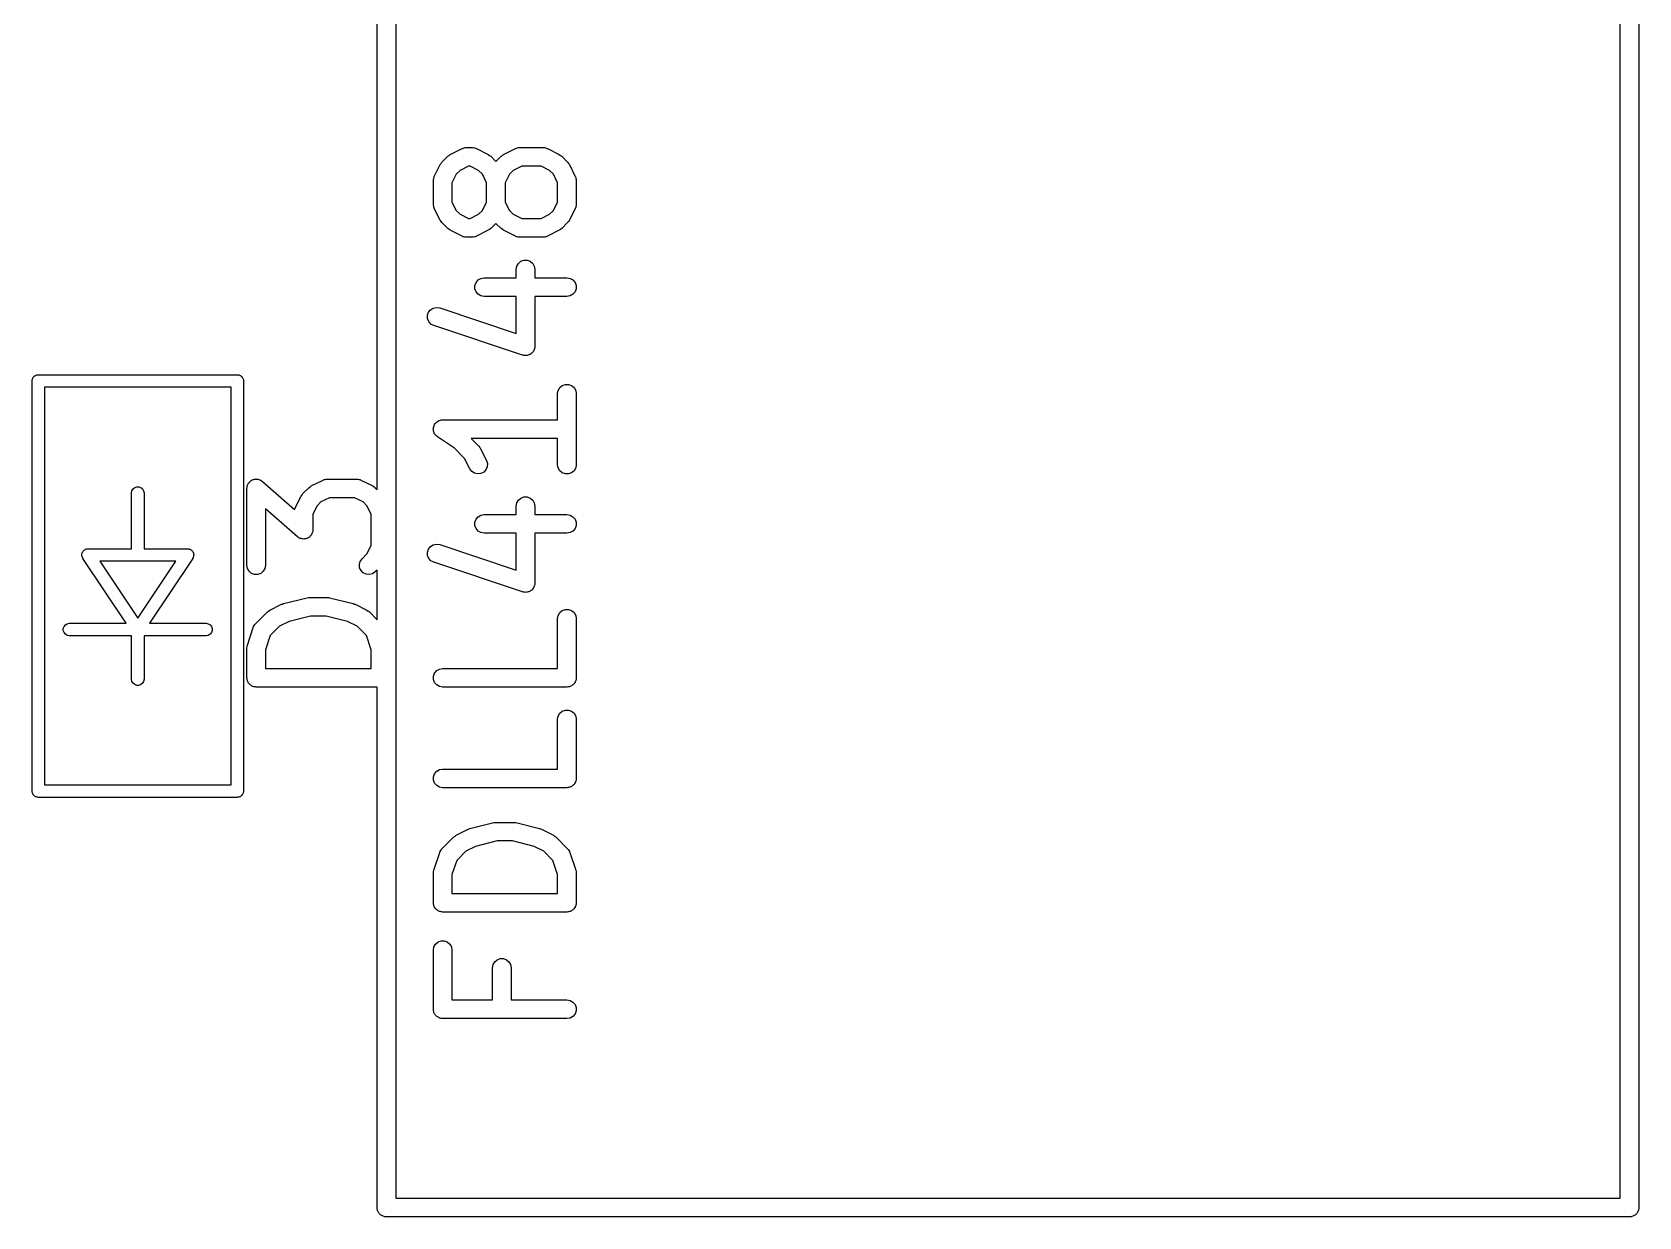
# Model space of a CAD drawing. Extents: x 1 to 57, y -99 to 45.
# Drawn here: x 21.15 to 34.08, y -47.08 to -37.54 of the extents above; entities that cross this region are included whole.
import ezdxf

# ---------------------------------------------------------------- set-up
doc = ezdxf.new("R2010")
doc.units = 0
doc.header["$MEASUREMENT"] = 0
doc.layers.add('BLACK', color=7, linetype='CONTINUOUS')

msp = doc.modelspace()

# ---------------------------------------------------------------- linework, layer by layer
at = {"layer": 'Black'}
for p, q in [((34.075, 45), (34.075, -47)), ((24.075, 44.925), (24.075, -46.925)), ((33.925, -46.925), (33.925, 44.925)), ((23.925, -41.2237), (23.925, -18.8131)), ((24.5141, -38.5282), (24.6093, -38.4805)), ((24.6093, -38.4805), (24.6135, -38.4793)), ((24.6135, -38.4793), (24.6172, -38.4771)), ((24.6172, -38.4771), (24.6259, -38.4756)), ((24.6259, -38.4756), (24.6343, -38.4731)), ((24.6343, -38.4731), (24.6386, -38.4734)), ((24.6386, -38.4734), (24.6429, -38.4726)), ((24.6429, -38.4726), (24.6905, -38.4726)), ((24.6905, -38.4726), (24.6947, -38.4734)), ((24.6947, -38.4734), (24.699, -38.4731)), ((24.699, -38.4731), (24.7075, -38.4756)), ((24.7075, -38.4756), (24.7161, -38.4771)), ((24.7161, -38.4771), (24.7199, -38.4793)), ((24.7199, -38.4793), (24.724, -38.4805)), ((24.724, -38.4805), (24.8193, -38.5282)), ((24.9426, -38.5282), (25.0379, -38.4805)), ((25.0379, -38.4805), (25.042, -38.4793)), ((25.042, -38.4793), (25.0458, -38.4771)), ((25.0458, -38.4771), (25.0544, -38.4756)), ((25.0544, -38.4756), (25.0629, -38.4731)), ((25.0629, -38.4731), (25.0672, -38.4734)), ((25.0672, -38.4734), (25.0714, -38.4726)), ((25.0714, -38.4726), (25.2619, -38.4726)), ((25.2619, -38.4726), (25.2662, -38.4734)), ((25.2662, -38.4734), (25.2705, -38.4731)), ((25.2705, -38.4731), (25.2789, -38.4756)), ((25.2789, -38.4756), (25.2876, -38.4771)), ((25.2876, -38.4771), (25.2913, -38.4793)), ((25.2913, -38.4793), (25.2954, -38.4805)), ((25.2954, -38.4805), (25.3907, -38.5282)), ((24.3853, -38.7046), (24.4329, -38.6093)), ((24.4329, -38.6093), (24.4401, -38.5997)), ((24.4401, -38.5997), (24.447, -38.5898)), ((24.447, -38.5898), (24.4946, -38.5422)), ((24.4946, -38.5422), (24.5044, -38.5353)), ((24.5044, -38.5353), (24.5141, -38.5282)), ((24.6606, -38.6226), (24.592, -38.6569)), ((24.6728, -38.6226), (24.6606, -38.6226)), ((24.7413, -38.6569), (24.6728, -38.6226)), ((24.8193, -38.5282), (24.8289, -38.5353)), ((24.8289, -38.5353), (24.8387, -38.5422)), ((24.8387, -38.5422), (24.881, -38.5844)), ((24.881, -38.5844), (24.9232, -38.5422)), ((24.9232, -38.5422), (24.933, -38.5353)), ((24.933, -38.5353), (24.9426, -38.5282)), ((25.0891, -38.6226), (25.0206, -38.6569)), ((25.2442, -38.6226), (25.0891, -38.6226)), ((25.3127, -38.6569), (25.2442, -38.6226)), ((25.3907, -38.5282), (25.4003, -38.5353)), ((25.4003, -38.5353), (25.4102, -38.5422)), ((25.4102, -38.5422), (25.4578, -38.5898)), ((25.4578, -38.5898), (25.4647, -38.5997)), ((25.4647, -38.5997), (25.4718, -38.6093)), ((25.4718, -38.6093), (25.5195, -38.7046)), ((24.3774, -38.7381), (24.3781, -38.7338)), ((24.3774, -38.9286), (24.3774, -38.7381)), ((24.3779, -38.7295), (24.3804, -38.7211)), ((24.3781, -38.7338), (24.3779, -38.7295)), ((24.3804, -38.7211), (24.3819, -38.7124)), ((24.3819, -38.7124), (24.3841, -38.7087)), ((24.3841, -38.7087), (24.3853, -38.7046)), ((24.5616, -38.6873), (24.5274, -38.7558)), ((24.5274, -38.7558), (24.5274, -38.9109)), ((24.592, -38.6569), (24.5616, -38.6873)), ((24.7717, -38.6873), (24.7413, -38.6569)), ((24.806, -38.7558), (24.7717, -38.6873)), ((24.806, -38.9109), (24.806, -38.7558)), ((24.9902, -38.6873), (24.956, -38.7558)), ((24.956, -38.7558), (24.956, -38.9109)), ((25.0206, -38.6569), (24.9902, -38.6873)), ((25.3431, -38.6873), (25.3127, -38.6569)), ((25.3774, -38.7558), (25.3431, -38.6873)), ((25.3774, -38.9109), (25.3774, -38.7558)), ((25.5195, -38.7046), (25.5207, -38.7087)), ((25.5207, -38.7087), (25.5229, -38.7124)), ((25.5229, -38.7124), (25.5244, -38.7211)), ((25.5244, -38.7211), (25.5269, -38.7295)), ((25.5269, -38.7295), (25.5266, -38.7338)), ((25.5266, -38.7338), (25.5274, -38.7381)), ((25.5274, -38.7381), (25.5274, -38.9286)), ((24.3781, -38.9328), (24.3774, -38.9286)), ((24.3779, -38.9371), (24.3781, -38.9328)), ((24.3804, -38.9456), (24.3779, -38.9371)), ((24.3819, -38.9542), (24.3804, -38.9456)), ((24.3841, -38.958), (24.3819, -38.9542)), ((24.3853, -38.9621), (24.3841, -38.958)), ((24.4329, -39.0573), (24.3853, -38.9621)), ((24.5274, -38.9109), (24.5616, -38.9794)), ((24.5616, -38.9794), (24.592, -39.0098)), ((24.592, -39.0098), (24.6606, -39.044)), ((24.6728, -39.044), (24.7413, -39.0098)), ((24.7413, -39.0098), (24.7717, -38.9794)), ((24.7717, -38.9794), (24.806, -38.9109)), ((24.956, -38.9109), (24.9902, -38.9794)), ((24.9902, -38.9794), (25.0206, -39.0098)), ((25.0206, -39.0098), (25.0891, -39.044)), ((25.2442, -39.044), (25.3127, -39.0098)), ((25.3127, -39.0098), (25.3431, -38.9794)), ((25.3431, -38.9794), (25.3774, -38.9109)), ((25.5195, -38.9621), (25.4718, -39.0573)), ((25.5207, -38.958), (25.5195, -38.9621)), ((25.5229, -38.9542), (25.5207, -38.958)), ((25.5244, -38.9456), (25.5229, -38.9542)), ((25.5269, -38.9371), (25.5244, -38.9456)), ((25.5274, -38.9286), (25.5266, -38.9328)), ((25.5266, -38.9328), (25.5269, -38.9371)), ((24.4401, -39.067), (24.4329, -39.0573)), ((24.447, -39.0768), (24.4401, -39.067)), ((24.4946, -39.1245), (24.447, -39.0768)), ((24.5044, -39.1313), (24.4946, -39.1245)), ((24.5141, -39.1385), (24.5044, -39.1313)), ((24.6093, -39.1861), (24.5141, -39.1385)), ((24.6606, -39.044), (24.6728, -39.044)), ((24.8193, -39.1385), (24.724, -39.1861)), ((24.8289, -39.1313), (24.8193, -39.1385)), ((24.8387, -39.1245), (24.8289, -39.1313)), ((24.881, -39.0823), (24.8387, -39.1245)), ((24.9232, -39.1245), (24.881, -39.0823)), ((24.933, -39.1313), (24.9232, -39.1245)), ((24.9426, -39.1385), (24.933, -39.1313)), ((25.0379, -39.1861), (24.9426, -39.1385)), ((25.0891, -39.044), (25.2442, -39.044)), ((25.3907, -39.1385), (25.2954, -39.1861)), ((25.4003, -39.1313), (25.3907, -39.1385)), ((25.4102, -39.1245), (25.4003, -39.1313)), ((25.4578, -39.0768), (25.4102, -39.1245)), ((25.4647, -39.067), (25.4578, -39.0768)), ((25.4718, -39.0573), (25.4647, -39.067)), ((24.6135, -39.1874), (24.6093, -39.1861)), ((24.6172, -39.1895), (24.6135, -39.1874)), ((24.6259, -39.191), (24.6172, -39.1895)), ((24.6343, -39.1936), (24.6259, -39.191)), ((24.6386, -39.1933), (24.6343, -39.1936)), ((24.6429, -39.194), (24.6386, -39.1933)), ((24.6905, -39.194), (24.6429, -39.194)), ((24.6947, -39.1933), (24.6905, -39.194)), ((24.699, -39.1936), (24.6947, -39.1933)), ((24.7075, -39.1911), (24.699, -39.1936)), ((24.7161, -39.1895), (24.7075, -39.1911)), ((24.7199, -39.1874), (24.7161, -39.1895)), ((24.724, -39.1861), (24.7199, -39.1874)), ((25.042, -39.1874), (25.0379, -39.1861)), ((25.0458, -39.1895), (25.042, -39.1874)), ((25.0544, -39.1911), (25.0458, -39.1895)), ((25.0629, -39.1936), (25.0544, -39.1911)), ((25.0672, -39.1933), (25.0629, -39.1936)), ((25.0714, -39.194), (25.0672, -39.1933)), ((25.2619, -39.194), (25.0714, -39.194)), ((25.2662, -39.1933), (25.2619, -39.194)), ((25.2705, -39.1936), (25.2662, -39.1933)), ((25.2789, -39.1911), (25.2705, -39.1936)), ((25.2876, -39.1895), (25.2789, -39.1911)), ((25.2913, -39.1874), (25.2876, -39.1895)), ((25.2954, -39.1861), (25.2913, -39.1874)), ((25.0486, -39.4267), (25.0616, -39.4042)), ((25.0616, -39.4042), (25.0815, -39.3874)), ((25.0815, -39.3874), (25.106, -39.3785)), ((25.106, -39.3785), (25.1321, -39.3785)), ((25.1321, -39.3785), (25.1565, -39.3874)), ((25.1565, -39.3874), (25.1765, -39.4042)), ((25.1765, -39.4042), (25.1895, -39.4267)), ((24.7208, -39.5577), (24.7375, -39.5378)), ((24.7375, -39.5378), (24.7601, -39.5248)), ((24.7601, -39.5248), (24.7857, -39.5202)), ((24.7857, -39.5202), (25.044, -39.5202)), ((25.044, -39.4524), (25.0486, -39.4267)), ((25.044, -39.5202), (25.044, -39.4524)), ((25.1895, -39.4267), (25.194, -39.4524)), ((25.194, -39.4524), (25.194, -39.5202)), ((25.194, -39.5202), (25.4524, -39.5202)), ((25.4524, -39.5202), (25.478, -39.5248)), ((25.478, -39.5248), (25.5006, -39.5378)), ((25.5006, -39.5378), (25.5173, -39.5577)), ((24.7119, -39.5822), (24.7208, -39.5577)), ((24.7119, -39.6083), (24.7119, -39.5822)), ((24.7208, -39.6327), (24.7119, -39.6083)), ((24.7375, -39.6527), (24.7208, -39.6327)), ((24.7601, -39.6657), (24.7375, -39.6527)), ((24.7857, -39.6702), (24.7601, -39.6657)), ((25.044, -39.6702), (24.7857, -39.6702)), ((25.044, -39.9674), (25.044, -39.6702)), ((25.4524, -39.6702), (25.194, -39.6702)), ((25.194, -39.6702), (25.194, -40.0714)), ((25.478, -39.6657), (25.4524, -39.6702)), ((25.5006, -39.6527), (25.478, -39.6657)), ((25.5173, -39.6327), (25.5006, -39.6527)), ((25.5173, -39.5577), (25.5262, -39.5822)), ((25.5262, -39.6083), (25.5173, -39.6327)), ((25.5262, -39.5822), (25.5262, -39.6083)), ((24.3306, -39.8223), (24.3388, -39.7976)), ((24.3388, -39.7976), (24.355, -39.7772)), ((24.355, -39.7772), (24.3772, -39.7636)), ((24.3772, -39.7636), (24.4027, -39.7584)), ((24.4027, -39.7584), (24.4285, -39.7622)), ((24.4285, -39.7622), (25.044, -39.9674)), ((24.3313, -39.8484), (24.3306, -39.8223)), ((24.3409, -39.8726), (24.3313, -39.8484)), ((24.3581, -39.8921), (24.3409, -39.8726)), ((24.381, -39.9045), (24.3581, -39.8921)), ((25.0953, -40.1426), (24.381, -39.9045)), ((25.1008, -40.1434), (25.0953, -40.1426)), ((25.106, -40.1453), (25.1008, -40.1434)), ((25.1136, -40.1453), (25.106, -40.1453)), ((25.1211, -40.1464), (25.1136, -40.1453)), ((25.1265, -40.1453), (25.1211, -40.1464)), ((25.1321, -40.1453), (25.1265, -40.1453)), ((25.1392, -40.1427), (25.1321, -40.1453)), ((25.1466, -40.1412), (25.1392, -40.1427)), ((25.1513, -40.1383), (25.1466, -40.1412)), ((25.1565, -40.1364), (25.1513, -40.1383)), ((25.1624, -40.1315), (25.1565, -40.1364)), ((25.1688, -40.1275), (25.1624, -40.1315)), ((25.1723, -40.1232), (25.1688, -40.1275)), ((25.1765, -40.1196), (25.1723, -40.1232)), ((25.1803, -40.1131), (25.1765, -40.1196)), ((25.185, -40.1071), (25.1803, -40.1131)), ((25.1868, -40.1019), (25.185, -40.1071)), ((25.1895, -40.0971), (25.1868, -40.1019)), ((25.1908, -40.0896), (25.1895, -40.0971)), ((25.1932, -40.0824), (25.1908, -40.0896)), ((25.194, -40.0714), (25.1931, -40.0769)), ((25.1931, -40.0769), (25.1932, -40.0824)), ((21.1552, -40.3291), (21.1567, -40.325)), ((21.1567, -40.325), (21.1595, -40.3216)), ((21.1595, -40.3216), (21.1617, -40.3179)), ((21.1617, -40.3179), (21.165, -40.315)), ((21.165, -40.315), (21.1679, -40.3117)), ((21.1679, -40.3117), (21.1716, -40.3095)), ((21.1716, -40.3095), (21.175, -40.3067)), ((21.175, -40.3067), (21.1791, -40.3052)), ((21.1791, -40.3052), (21.1829, -40.303)), ((21.1829, -40.303), (21.1872, -40.3023)), ((21.1872, -40.3023), (21.1913, -40.3008)), ((21.1913, -40.3008), (21.1957, -40.3008)), ((21.1957, -40.3008), (21.2, -40.3)), ((21.2, -40.3), (22.8, -40.3)), ((22.8, -40.3), (22.8043, -40.3008)), ((22.8043, -40.3008), (22.8087, -40.3008)), ((22.8087, -40.3008), (22.8128, -40.3023)), ((22.8128, -40.3023), (22.8171, -40.303)), ((22.8171, -40.303), (22.8209, -40.3052)), ((22.8209, -40.3052), (22.825, -40.3067)), ((22.825, -40.3067), (22.8284, -40.3095)), ((22.8284, -40.3095), (22.8321, -40.3117)), ((22.8321, -40.3117), (22.835, -40.315)), ((22.835, -40.315), (22.8383, -40.3179)), ((22.8383, -40.3179), (22.8405, -40.3216)), ((22.8405, -40.3216), (22.8433, -40.325)), ((22.8433, -40.325), (22.8448, -40.3291)), ((21.15, -40.35), (21.1508, -40.3457)), ((21.15, -43.65), (21.15, -40.35)), ((21.1508, -40.3413), (21.1523, -40.3372)), ((21.1508, -40.3457), (21.1508, -40.3413)), ((21.1523, -40.3372), (21.153, -40.3329)), ((21.153, -40.3329), (21.1552, -40.3291)), ((21.25, -40.4), (21.25, -43.6)), ((22.75, -40.4), (21.25, -40.4)), ((22.75, -43.6), (22.75, -40.4)), ((22.8448, -40.3291), (22.847, -40.3329)), ((22.847, -40.3329), (22.8477, -40.3372)), ((22.8477, -40.3372), (22.8492, -40.3413)), ((22.8492, -40.3413), (22.8492, -40.3457)), ((22.8492, -40.3457), (22.85, -40.35)), ((22.85, -40.35), (22.85, -43.65)), ((25.3774, -40.4524), (25.3819, -40.4267)), ((25.3774, -40.6631), (25.3774, -40.4524)), ((25.3819, -40.4267), (25.3949, -40.4042)), ((25.3949, -40.4042), (25.4149, -40.3874)), ((25.4149, -40.3874), (25.4394, -40.3785)), ((25.4394, -40.3785), (25.4654, -40.3785)), ((25.4654, -40.3785), (25.4899, -40.3874)), ((25.4899, -40.3874), (25.5098, -40.4042)), ((25.5098, -40.4042), (25.5229, -40.4267)), ((25.5229, -40.4267), (25.5274, -40.4524)), ((25.5274, -40.4524), (25.5274, -41.0238)), ((24.3816, -40.7167), (24.3837, -40.708)), ((24.3837, -40.708), (24.386, -40.7045)), ((24.386, -40.7045), (24.3874, -40.7006)), ((24.3874, -40.7006), (24.3932, -40.6937)), ((24.3932, -40.6937), (24.3981, -40.6863)), ((24.3981, -40.6863), (24.4015, -40.6838)), ((24.4015, -40.6838), (24.4042, -40.6806)), ((24.4042, -40.6806), (24.4119, -40.6762)), ((24.4119, -40.6762), (24.4191, -40.6709)), ((24.4191, -40.6709), (24.4231, -40.6697)), ((24.4231, -40.6697), (24.4267, -40.6676)), ((24.4267, -40.6676), (24.4355, -40.6661)), ((24.4355, -40.6661), (24.4441, -40.6636)), ((24.4441, -40.6636), (24.4483, -40.6638)), ((24.4483, -40.6638), (24.4524, -40.6631)), ((24.4524, -40.6631), (25.3774, -40.6631)), ((24.3775, -40.7333), (24.3785, -40.7292)), ((24.3785, -40.7422), (24.3775, -40.7333)), ((24.3785, -40.7251), (24.3816, -40.7167)), ((24.3785, -40.7292), (24.3785, -40.7251)), ((24.3785, -40.7511), (24.3785, -40.7422)), ((24.3799, -40.755), (24.3785, -40.7511)), ((24.3804, -40.7592), (24.3799, -40.755)), ((24.3844, -40.7672), (24.3804, -40.7592)), ((24.3874, -40.7756), (24.3844, -40.7672)), ((24.3901, -40.7788), (24.3874, -40.7756)), ((24.3919, -40.7825), (24.3901, -40.7788)), ((24.3984, -40.7887), (24.3919, -40.7825)), ((24.4042, -40.7955), (24.3984, -40.7887)), ((24.4078, -40.7976), (24.4042, -40.7955)), ((24.4108, -40.8005), (24.4078, -40.7976)), ((24.5475, -40.8916), (24.4108, -40.8005)), ((25.3774, -40.8131), (24.6811, -40.8131)), ((24.6811, -40.8131), (24.7435, -40.8755)), ((25.3774, -41.0238), (25.3774, -40.8131)), ((24.6288, -40.973), (24.5475, -40.8916)), ((24.7435, -40.8755), (24.7504, -40.8854)), ((24.7504, -40.8854), (24.7576, -40.895)), ((24.7576, -40.895), (24.8052, -40.9903)), ((24.671, -41.0573), (24.6288, -40.973)), ((24.6865, -41.0783), (24.671, -41.0573)), ((24.7083, -41.0926), (24.6865, -41.0783)), ((24.7336, -41.0987), (24.7083, -41.0926)), ((24.7595, -41.0957), (24.7336, -41.0987)), ((24.7828, -41.084), (24.7595, -41.0957)), ((24.8007, -41.0651), (24.7828, -41.084)), ((24.811, -41.0412), (24.8007, -41.0651)), ((24.8052, -40.9903), (24.8126, -41.0152)), ((24.8126, -41.0152), (24.811, -41.0412)), ((25.3819, -41.0495), (25.3774, -41.0238)), ((25.3949, -41.072), (25.3819, -41.0495)), ((25.4149, -41.0888), (25.3949, -41.072)), ((25.4394, -41.0977), (25.4149, -41.0888)), ((25.4654, -41.0977), (25.4394, -41.0977)), ((25.4899, -41.0888), (25.4654, -41.0977)), ((25.5098, -41.072), (25.4899, -41.0888)), ((25.5229, -41.0495), (25.5098, -41.072)), ((25.5274, -41.0238), (25.5229, -41.0495)), ((21.953, -41.2329), (21.9617, -41.2179)), ((21.9617, -41.2179), (21.975, -41.2067)), ((21.975, -41.2067), (21.9913, -41.2008)), ((21.9913, -41.2008), (22.0087, -41.2008)), ((22.0087, -41.2008), (22.025, -41.2067)), ((22.025, -41.2067), (22.0383, -41.2179)), ((22.0383, -41.2179), (22.047, -41.2329)), ((22.8774, -41.2143), (22.8787, -41.2071)), ((22.8774, -41.8333), (22.8774, -41.2143)), ((22.8787, -41.2071), (22.8788, -41.1997)), ((22.8788, -41.1997), (22.8809, -41.1943)), ((22.8809, -41.1943), (22.8819, -41.1886)), ((22.8819, -41.1886), (22.8856, -41.1823)), ((22.8856, -41.1823), (22.8882, -41.1754)), ((22.8882, -41.1754), (22.892, -41.1711)), ((22.892, -41.1711), (22.8949, -41.1661)), ((22.8949, -41.1661), (22.9005, -41.1614)), ((22.9005, -41.1614), (22.9054, -41.1558)), ((22.9054, -41.1558), (22.9104, -41.1531)), ((22.9104, -41.1531), (22.9149, -41.1493)), ((22.9149, -41.1493), (22.9218, -41.1468)), ((22.9218, -41.1468), (22.9282, -41.1433)), ((22.9282, -41.1433), (22.9339, -41.1424)), ((22.9339, -41.1424), (22.9394, -41.1404)), ((22.9394, -41.1404), (22.9467, -41.1404)), ((22.9467, -41.1404), (22.9539, -41.1393)), ((22.9539, -41.1393), (22.9596, -41.1404)), ((22.9596, -41.1404), (22.9654, -41.1404)), ((22.9654, -41.1404), (22.9723, -41.1429)), ((22.9723, -41.1429), (22.9795, -41.1444)), ((22.9795, -41.1444), (22.9844, -41.1474)), ((22.9844, -41.1474), (22.9899, -41.1493)), ((22.9899, -41.1493), (22.9955, -41.154)), ((22.9955, -41.154), (23.0018, -41.1578)), ((23.0018, -41.1578), (23.2618, -41.3853)), ((23.3279, -41.2565), (23.3755, -41.2089)), ((23.3755, -41.2089), (23.3854, -41.202)), ((23.3854, -41.202), (23.395, -41.1948)), ((23.395, -41.1948), (23.4903, -41.1472)), ((23.4903, -41.1472), (23.4944, -41.146)), ((23.4944, -41.146), (23.4982, -41.1438)), ((23.4982, -41.1438), (23.5068, -41.1423)), ((23.5068, -41.1423), (23.5152, -41.1398)), ((23.5152, -41.1398), (23.5196, -41.14)), ((23.5196, -41.14), (23.5238, -41.1393)), ((23.5238, -41.1393), (23.7619, -41.1393)), ((23.7619, -41.1393), (23.7662, -41.14)), ((23.7662, -41.14), (23.7705, -41.1398)), ((23.7705, -41.1398), (23.7789, -41.1423)), ((23.7789, -41.1423), (23.7876, -41.1438)), ((23.7876, -41.1438), (23.7913, -41.146)), ((23.7913, -41.146), (23.7954, -41.1472)), ((23.7954, -41.1472), (23.8907, -41.1948)), ((23.8907, -41.1948), (23.9003, -41.202)), ((23.9003, -41.202), (23.9102, -41.2089)), ((23.9102, -41.2089), (23.925, -41.2237)), ((21.95, -41.25), (21.953, -41.2329)), ((21.95, -41.7), (21.95, -41.25)), ((22.047, -41.2329), (22.05, -41.25)), ((22.05, -41.25), (22.05, -41.7)), ((23.2663, -41.3712), (23.3139, -41.276)), ((23.3139, -41.276), (23.321, -41.2663)), ((23.321, -41.2663), (23.3279, -41.2565)), ((23.4426, -41.3539), (23.4083, -41.4225)), ((23.473, -41.3235), (23.4426, -41.3539)), ((23.5415, -41.2893), (23.473, -41.3235)), ((23.7442, -41.2893), (23.5415, -41.2893)), ((23.8127, -41.3235), (23.7442, -41.2893)), ((23.8431, -41.3539), (23.8127, -41.3235)), ((23.8774, -41.4225), (23.8431, -41.3539)), ((25.044, -41.3571), (25.0486, -41.3315)), ((25.044, -41.425), (25.044, -41.3571)), ((25.0486, -41.3315), (25.0616, -41.3089)), ((25.0616, -41.3089), (25.0815, -41.2922)), ((25.0815, -41.2922), (25.106, -41.2833)), ((25.106, -41.2833), (25.1321, -41.2833)), ((25.1321, -41.2833), (25.1565, -41.2922)), ((25.1565, -41.2922), (25.1765, -41.3089)), ((25.1765, -41.3089), (25.1895, -41.3315)), ((25.1895, -41.3315), (25.194, -41.3571)), ((25.194, -41.3571), (25.194, -41.425)), ((23.2839, -41.6041), (23.0274, -41.3796)), ((23.0274, -41.3796), (23.0274, -41.8333)), ((23.2618, -41.3853), (23.2629, -41.3791)), ((23.2629, -41.3791), (23.265, -41.3754)), ((23.265, -41.3754), (23.2663, -41.3712)), ((23.4083, -41.4225), (23.4083, -41.5476)), ((23.8774, -41.6728), (23.8774, -41.4225)), ((24.7119, -41.487), (24.7208, -41.4625)), ((24.7119, -41.513), (24.7119, -41.487)), ((24.7208, -41.4625), (24.7375, -41.4425)), ((24.7375, -41.4425), (24.7601, -41.4295)), ((24.7601, -41.4295), (24.7857, -41.425)), ((24.7857, -41.425), (25.044, -41.425)), ((25.194, -41.425), (25.4524, -41.425)), ((25.4524, -41.425), (25.478, -41.4295)), ((25.478, -41.4295), (25.5006, -41.4425)), ((25.5006, -41.4425), (25.5173, -41.4625)), ((25.5173, -41.4625), (25.5262, -41.487)), ((25.5262, -41.487), (25.5262, -41.513)), ((23.2902, -41.6079), (23.2839, -41.6041)), ((23.2958, -41.6126), (23.2902, -41.6079)), ((23.3013, -41.6146), (23.2958, -41.6126)), ((23.3062, -41.6176), (23.3013, -41.6146)), ((23.3134, -41.619), (23.3062, -41.6176)), ((23.3639, -41.6151), (23.3575, -41.6186)), ((23.3708, -41.6126), (23.3639, -41.6151)), ((23.3753, -41.6089), (23.3708, -41.6126)), ((23.3803, -41.6061), (23.3753, -41.6089)), ((23.3852, -41.6005), (23.3803, -41.6061)), ((23.3908, -41.5958), (23.3852, -41.6005)), ((23.3937, -41.5908), (23.3908, -41.5958)), ((23.3975, -41.5865), (23.3937, -41.5908)), ((23.4001, -41.5796), (23.3975, -41.5865)), ((23.4038, -41.5733), (23.4001, -41.5796)), ((23.4048, -41.5676), (23.4038, -41.5733)), ((23.4069, -41.5622), (23.4048, -41.5676)), ((23.4071, -41.5548), (23.4069, -41.5622)), ((23.4083, -41.5476), (23.4071, -41.5548)), ((24.7208, -41.5375), (24.7119, -41.513)), ((24.7375, -41.5575), (24.7208, -41.5375)), ((24.7601, -41.5705), (24.7375, -41.5575)), ((24.7857, -41.575), (24.7601, -41.5705)), ((25.044, -41.575), (24.7857, -41.575)), ((25.044, -41.8721), (25.044, -41.575)), ((25.4524, -41.575), (25.194, -41.575)), ((25.194, -41.575), (25.194, -41.9762)), ((25.478, -41.5705), (25.4524, -41.575)), ((25.5006, -41.5575), (25.478, -41.5705)), ((25.5173, -41.5375), (25.5006, -41.5575)), ((25.5262, -41.513), (25.5173, -41.5375)), ((21.5503, -41.7445), (21.5508, -41.7429)), ((21.5508, -41.7516), (21.5503, -41.7445)), ((21.5508, -41.7413), (21.5532, -41.7346)), ((21.5508, -41.7429), (21.5508, -41.7413)), ((21.5532, -41.7346), (21.5552, -41.7278)), ((21.5552, -41.7278), (21.5561, -41.7265)), ((21.5561, -41.7265), (21.5567, -41.725)), ((21.5567, -41.725), (21.5613, -41.7196)), ((21.5613, -41.7196), (21.5655, -41.7138)), ((21.5655, -41.7138), (21.5668, -41.7129)), ((21.5668, -41.7129), (21.5679, -41.7117)), ((21.5679, -41.7117), (21.574, -41.7081)), ((21.574, -41.7081), (21.5799, -41.7042)), ((21.5799, -41.7042), (21.5815, -41.7038)), ((21.5815, -41.7038), (21.5829, -41.703)), ((21.5829, -41.703), (21.5899, -41.7018)), ((21.5899, -41.7018), (21.5968, -41.7001)), ((21.5968, -41.7001), (21.5984, -41.7003)), ((21.5984, -41.7003), (21.6, -41.7)), ((21.6, -41.7), (21.95, -41.7)), ((22.05, -41.7), (22.4, -41.7)), ((22.4, -41.7), (22.4016, -41.7003)), ((22.4016, -41.7003), (22.4032, -41.7001)), ((22.4032, -41.7001), (22.4101, -41.7018)), ((22.4101, -41.7018), (22.4171, -41.703)), ((22.4171, -41.703), (22.4185, -41.7038)), ((22.4185, -41.7038), (22.4201, -41.7042)), ((22.4201, -41.7042), (22.426, -41.7081)), ((22.426, -41.7081), (22.4321, -41.7117)), ((22.4321, -41.7117), (22.4332, -41.7129)), ((22.4332, -41.7129), (22.4345, -41.7138)), ((22.4345, -41.7138), (22.4387, -41.7196)), ((22.4387, -41.7196), (22.4433, -41.725)), ((22.4433, -41.725), (22.4439, -41.7265)), ((22.4439, -41.7265), (22.4448, -41.7278)), ((22.4448, -41.7278), (22.4468, -41.7346)), ((22.4468, -41.7346), (22.4492, -41.7413)), ((22.4492, -41.7413), (22.4492, -41.7429)), ((22.4492, -41.7429), (22.4497, -41.7445)), ((22.4497, -41.7445), (22.4492, -41.7516)), ((23.3203, -41.6215), (23.3134, -41.619)), ((23.3261, -41.6215), (23.3203, -41.6215)), ((23.3318, -41.6226), (23.3261, -41.6215)), ((23.339, -41.6215), (23.3318, -41.6226)), ((23.3464, -41.6215), (23.339, -41.6215)), ((23.3518, -41.6195), (23.3464, -41.6215)), ((23.3575, -41.6186), (23.3518, -41.6195)), ((23.8041, -41.7803), (23.8431, -41.7413)), ((23.8431, -41.7413), (23.8774, -41.6728)), ((24.3306, -41.7271), (24.3388, -41.7024)), ((24.3313, -41.7531), (24.3306, -41.7271)), ((24.3388, -41.7024), (24.355, -41.682)), ((24.355, -41.682), (24.3772, -41.6683)), ((24.3772, -41.6683), (24.4027, -41.6631)), ((24.4027, -41.6631), (24.4285, -41.6669)), ((24.4285, -41.6669), (25.044, -41.8721)), ((21.5508, -41.7587), (21.5508, -41.7516)), ((21.5513, -41.7602), (21.5508, -41.7587)), ((21.5514, -41.7618), (21.5513, -41.7602)), ((21.5543, -41.7683), (21.5514, -41.7618)), ((21.5567, -41.775), (21.5543, -41.7683)), ((21.5577, -41.7762), (21.5567, -41.775)), ((21.5584, -41.7777), (21.5577, -41.7762)), ((21.9066, -42.3), (21.5584, -41.7777)), ((21.6934, -41.8), (22, -42.2599)), ((22.3066, -41.8), (21.6934, -41.8)), ((22, -42.2599), (22.3066, -41.8)), ((22.4416, -41.7777), (22.0934, -42.3)), ((22.4423, -41.7762), (22.4416, -41.7777)), ((22.4433, -41.775), (22.4423, -41.7762)), ((22.4457, -41.7683), (22.4433, -41.775)), ((22.4486, -41.7618), (22.4457, -41.7683)), ((22.4487, -41.7602), (22.4486, -41.7618)), ((22.4492, -41.7587), (22.4487, -41.7602)), ((22.4492, -41.7516), (22.4492, -41.7587)), ((22.8819, -41.859), (22.8774, -41.8333)), ((22.8949, -41.8815), (22.8819, -41.859)), ((23.0229, -41.859), (23.0098, -41.8815)), ((23.0274, -41.8333), (23.0229, -41.859)), ((23.7824, -41.8268), (23.7892, -41.8016)), ((23.7847, -41.8527), (23.7824, -41.8268)), ((23.7957, -41.8764), (23.7847, -41.8527)), ((23.7892, -41.8016), (23.8041, -41.7803)), ((23.8141, -41.8948), (23.7957, -41.8764)), ((23.925, -41.8715), (23.9102, -41.8864)), ((23.925, -42.2713), (23.925, -41.8715)), ((24.3409, -41.7774), (24.3313, -41.7531)), ((24.3581, -41.7968), (24.3409, -41.7774)), ((24.381, -41.8092), (24.3581, -41.7968)), ((25.0953, -42.0473), (24.381, -41.8092)), ((22.9149, -41.8983), (22.8949, -41.8815)), ((22.9394, -41.9072), (22.9149, -41.8983)), ((22.9654, -41.9072), (22.9394, -41.9072)), ((22.9899, -41.8983), (22.9654, -41.9072)), ((23.0098, -41.8815), (22.9899, -41.8983)), ((23.8377, -41.9058), (23.8141, -41.8948)), ((23.8637, -41.908), (23.8377, -41.9058)), ((23.8888, -41.9013), (23.8637, -41.908)), ((23.9102, -41.8864), (23.8888, -41.9013)), ((25.1895, -42.0018), (25.1868, -42.0066)), ((25.1908, -41.9944), (25.1895, -42.0018)), ((25.1932, -41.9872), (25.1908, -41.9944)), ((25.194, -41.9762), (25.1931, -41.9816)), ((25.1931, -41.9816), (25.1932, -41.9872)), ((23.1723, -42.1415), (23.3628, -42.0939)), ((23.3628, -42.0939), (23.3719, -42.0933)), ((23.3719, -42.0933), (23.381, -42.0917)), ((23.381, -42.0917), (23.5238, -42.0917)), ((23.5238, -42.0917), (23.5328, -42.0933)), ((23.5328, -42.0933), (23.542, -42.0939)), ((23.542, -42.0939), (23.7325, -42.1415)), ((25.1008, -42.0482), (25.0953, -42.0473)), ((25.106, -42.0501), (25.1008, -42.0482)), ((25.1136, -42.0501), (25.106, -42.0501)), ((25.1211, -42.0512), (25.1136, -42.0501)), ((25.1265, -42.0501), (25.1211, -42.0512)), ((25.1321, -42.0501), (25.1265, -42.0501)), ((25.1392, -42.0475), (25.1321, -42.0501)), ((25.1466, -42.0459), (25.1392, -42.0475)), ((25.1513, -42.043), (25.1466, -42.0459)), ((25.1565, -42.0411), (25.1513, -42.043)), ((25.1624, -42.0363), (25.1565, -42.0411)), ((25.1688, -42.0323), (25.1624, -42.0363)), ((25.1723, -42.028), (25.1688, -42.0323)), ((25.1765, -42.0244), (25.1723, -42.028)), ((25.1803, -42.0178), (25.1765, -42.0244)), ((25.185, -42.0119), (25.1803, -42.0178)), ((25.1868, -42.0066), (25.185, -42.0119)), ((22.947, -42.3041), (23.0422, -42.2089)), ((23.0422, -42.2089), (23.052, -42.202)), ((23.052, -42.202), (23.0617, -42.1948)), ((23.0617, -42.1948), (23.1569, -42.1472)), ((23.1569, -42.1472), (23.1648, -42.1449)), ((23.1648, -42.1449), (23.1723, -42.1415)), ((23.3902, -42.2417), (23.2167, -42.285)), ((23.5146, -42.2417), (23.3902, -42.2417)), ((23.6881, -42.285), (23.5146, -42.2417)), ((23.7325, -42.1415), (23.74, -42.1449)), ((23.74, -42.1449), (23.7478, -42.1472)), ((23.7478, -42.1472), (23.8431, -42.1948)), ((23.8431, -42.1948), (23.8527, -42.202)), ((23.8527, -42.202), (23.8626, -42.2089)), ((23.8626, -42.2089), (23.925, -42.2713)), ((25.3774, -42.2619), (25.3819, -42.2363)), ((25.3774, -42.6631), (25.3774, -42.2619)), ((25.3819, -42.2363), (25.3949, -42.2137)), ((25.3949, -42.2137), (25.4149, -42.197)), ((25.4149, -42.197), (25.4394, -42.188)), ((25.4394, -42.188), (25.4654, -42.188)), ((25.4654, -42.188), (25.4899, -42.197)), ((25.4899, -42.197), (25.5098, -42.2137)), ((25.5098, -42.2137), (25.5229, -42.2363)), ((25.5229, -42.2363), (25.5274, -42.2619)), ((25.5274, -42.2619), (25.5274, -42.7381)), ((21.4008, -42.3413), (21.4067, -42.325)), ((21.4008, -42.3587), (21.4008, -42.3413)), ((21.4067, -42.375), (21.4008, -42.3587)), ((21.4067, -42.325), (21.4179, -42.3117)), ((21.4179, -42.3883), (21.4067, -42.375)), ((21.4179, -42.3117), (21.4329, -42.303)), ((21.4329, -42.397), (21.4179, -42.3883)), ((21.4329, -42.303), (21.45, -42.3)), ((21.45, -42.3), (21.9066, -42.3)), ((22.0934, -42.3), (22.55, -42.3)), ((22.55, -42.3), (22.5671, -42.303)), ((22.5671, -42.303), (22.5821, -42.3117)), ((22.5821, -42.3883), (22.5671, -42.397)), ((22.5821, -42.3117), (22.5933, -42.325)), ((22.5933, -42.375), (22.5821, -42.3883)), ((22.5933, -42.325), (22.5992, -42.3413)), ((22.5992, -42.3587), (22.5933, -42.375)), ((22.5992, -42.3413), (22.5992, -42.3587)), ((22.8812, -42.4763), (22.9288, -42.3334)), ((22.9288, -42.3334), (22.9309, -42.3296)), ((22.9309, -42.3296), (22.932, -42.3254)), ((22.932, -42.3254), (22.9371, -42.3182)), ((22.9371, -42.3182), (22.9413, -42.3105)), ((22.9413, -42.3105), (22.9445, -42.3076)), ((22.9445, -42.3076), (22.947, -42.3041)), ((23.1397, -42.3235), (23.0656, -42.3977)), ((23.2167, -42.285), (23.1397, -42.3235)), ((23.7651, -42.3235), (23.6881, -42.285)), ((23.8392, -42.3977), (23.7651, -42.3235)), ((21.45, -42.4), (21.4329, -42.397)), ((21.95, -42.4), (21.45, -42.4)), ((21.95, -42.75), (21.95, -42.4)), ((22.55, -42.4), (22.05, -42.4)), ((22.05, -42.4), (22.05, -42.75)), ((22.5671, -42.397), (22.55, -42.4)), ((22.8774, -42.5), (22.8795, -42.4882)), ((22.8774, -42.7381), (22.8774, -42.5)), ((22.8795, -42.4882), (22.8812, -42.4763)), ((23.0656, -42.3977), (23.0274, -42.5122)), ((23.0274, -42.5122), (23.0274, -42.6631)), ((23.8774, -42.5122), (23.8392, -42.3977)), ((23.8774, -42.6631), (23.8774, -42.5122)), ((21.953, -42.7671), (21.95, -42.75)), ((21.9617, -42.7821), (21.953, -42.7671)), ((22.047, -42.7671), (22.0383, -42.7821)), ((22.05, -42.75), (22.047, -42.7671)), ((22.8785, -42.7446), (22.8774, -42.7381)), ((22.8785, -42.7511), (22.8785, -42.7446)), ((22.8808, -42.7573), (22.8785, -42.7511)), ((22.8819, -42.7637), (22.8808, -42.7573)), ((22.8852, -42.7694), (22.8819, -42.7637)), ((22.8874, -42.7756), (22.8852, -42.7694)), ((22.8916, -42.7806), (22.8874, -42.7756)), ((22.8949, -42.7863), (22.8916, -42.7806)), ((23.0274, -42.6631), (23.8774, -42.6631)), ((24.3785, -42.7251), (24.3874, -42.7006)), ((24.3785, -42.7511), (24.3785, -42.7251)), ((24.3874, -42.7756), (24.3785, -42.7511)), ((24.3874, -42.7006), (24.4042, -42.6806)), ((24.4042, -42.7955), (24.3874, -42.7756)), ((24.4042, -42.6806), (24.4267, -42.6676)), ((24.4267, -42.6676), (24.4524, -42.6631)), ((24.4524, -42.6631), (25.3774, -42.6631)), ((25.5131, -42.7806), (25.5098, -42.7863)), ((25.5173, -42.7756), (25.5131, -42.7806)), ((25.5196, -42.7694), (25.5173, -42.7756)), ((25.5229, -42.7637), (25.5196, -42.7694)), ((25.524, -42.7573), (25.5229, -42.7637)), ((25.5262, -42.7511), (25.524, -42.7573)), ((25.5274, -42.7381), (25.5262, -42.7446)), ((25.5262, -42.7446), (25.5262, -42.7511)), ((21.975, -42.7933), (21.9617, -42.7821)), ((21.9913, -42.7992), (21.975, -42.7933)), ((22.0087, -42.7992), (21.9913, -42.7992)), ((22.025, -42.7933), (22.0087, -42.7992)), ((22.0383, -42.7821), (22.025, -42.7933)), ((22.9, -42.7905), (22.8949, -42.7863)), ((22.9042, -42.7955), (22.9, -42.7905)), ((22.9099, -42.7988), (22.9042, -42.7955)), ((22.9149, -42.803), (22.9099, -42.7988)), ((22.921, -42.8053), (22.9149, -42.803)), ((22.9267, -42.8086), (22.921, -42.8053)), ((22.9332, -42.8097), (22.9267, -42.8086)), ((22.9394, -42.812), (22.9332, -42.8097)), ((22.9459, -42.812), (22.9394, -42.812)), ((22.9524, -42.8131), (22.9459, -42.812)), ((23.925, -42.8131), (22.9524, -42.8131)), ((23.925, -47), (23.925, -42.8131)), ((24.4267, -42.8086), (24.4042, -42.7955)), ((24.4524, -42.8131), (24.4267, -42.8086)), ((25.4524, -42.8131), (24.4524, -42.8131)), ((25.4588, -42.812), (25.4524, -42.8131)), ((25.4654, -42.812), (25.4588, -42.812)), ((25.4716, -42.8097), (25.4654, -42.812)), ((25.478, -42.8086), (25.4716, -42.8097)), ((25.4837, -42.8053), (25.478, -42.8086)), ((25.4899, -42.803), (25.4837, -42.8053)), ((25.4949, -42.7988), (25.4899, -42.803)), ((25.5006, -42.7955), (25.4949, -42.7988)), ((25.5048, -42.7905), (25.5006, -42.7955)), ((25.5098, -42.7863), (25.5048, -42.7905)), ((25.3819, -43.0458), (25.3949, -43.0232)), ((25.3949, -43.0232), (25.4149, -43.0065)), ((25.4149, -43.0065), (25.4394, -42.9976)), ((25.4394, -42.9976), (25.4654, -42.9976)), ((25.4654, -42.9976), (25.4899, -43.0065)), ((25.4899, -43.0065), (25.5098, -43.0232)), ((25.5098, -43.0232), (25.5229, -43.0458)), ((25.3774, -43.0714), (25.3819, -43.0458)), ((25.3774, -43.4726), (25.3774, -43.0714)), ((25.5229, -43.0458), (25.5274, -43.0714)), ((25.5274, -43.0714), (25.5274, -43.5476)), ((24.3785, -43.5346), (24.3874, -43.5101)), ((24.3785, -43.5606), (24.3785, -43.5346)), ((24.3874, -43.5101), (24.4042, -43.4902)), ((24.4042, -43.4902), (24.4267, -43.4771)), ((24.4267, -43.4771), (24.4524, -43.4726)), ((24.4524, -43.4726), (25.3774, -43.4726)), ((25.5274, -43.5476), (25.5262, -43.5541)), ((25.5262, -43.5541), (25.5262, -43.5606)), ((21.1508, -43.6543), (21.15, -43.65)), ((21.1508, -43.6587), (21.1508, -43.6543)), ((21.1523, -43.6628), (21.1508, -43.6587)), ((21.153, -43.6671), (21.1523, -43.6628)), ((21.1552, -43.6709), (21.153, -43.6671)), ((21.1567, -43.675), (21.1552, -43.6709)), ((21.1595, -43.6784), (21.1567, -43.675)), ((21.1617, -43.6821), (21.1595, -43.6784)), ((21.165, -43.685), (21.1617, -43.6821)), ((21.1679, -43.6883), (21.165, -43.685)), ((21.25, -43.6), (22.75, -43.6)), ((22.835, -43.685), (22.8321, -43.6883)), ((22.8383, -43.6821), (22.835, -43.685)), ((22.8405, -43.6784), (22.8383, -43.6821)), ((22.8433, -43.675), (22.8405, -43.6784)), ((22.8448, -43.6709), (22.8433, -43.675)), ((22.847, -43.6671), (22.8448, -43.6709)), ((22.8477, -43.6628), (22.847, -43.6671)), ((22.8492, -43.6587), (22.8477, -43.6628)), ((22.85, -43.65), (22.8492, -43.6543)), ((22.8492, -43.6543), (22.8492, -43.6587)), ((24.3874, -43.5851), (24.3785, -43.5606)), ((24.4042, -43.6051), (24.3874, -43.5851)), ((24.4267, -43.6181), (24.4042, -43.6051)), ((24.4524, -43.6226), (24.4267, -43.6181)), ((25.4524, -43.6226), (24.4524, -43.6226)), ((25.4588, -43.6215), (25.4524, -43.6226)), ((25.4654, -43.6215), (25.4588, -43.6215)), ((25.4716, -43.6192), (25.4654, -43.6215)), ((25.478, -43.6181), (25.4716, -43.6192)), ((25.4837, -43.6148), (25.478, -43.6181)), ((25.4899, -43.6126), (25.4837, -43.6148)), ((25.4949, -43.6084), (25.4899, -43.6126)), ((25.5006, -43.6051), (25.4949, -43.6084)), ((25.5048, -43.6), (25.5006, -43.6051)), ((25.5098, -43.5958), (25.5048, -43.6)), ((25.5131, -43.5901), (25.5098, -43.5958)), ((25.5173, -43.5851), (25.5131, -43.5901)), ((25.5196, -43.579), (25.5173, -43.5851)), ((25.5229, -43.5733), (25.5196, -43.579)), ((25.524, -43.5668), (25.5229, -43.5733)), ((25.5262, -43.5606), (25.524, -43.5668)), ((21.1716, -43.6905), (21.1679, -43.6883)), ((21.175, -43.6933), (21.1716, -43.6905)), ((21.1791, -43.6948), (21.175, -43.6933)), ((21.1829, -43.697), (21.1791, -43.6948)), ((21.1872, -43.6977), (21.1829, -43.697)), ((21.1913, -43.6992), (21.1872, -43.6977)), ((21.1957, -43.6992), (21.1913, -43.6992)), ((21.2, -43.7), (21.1957, -43.6992)), ((22.8, -43.7), (21.2, -43.7)), ((22.8043, -43.6992), (22.8, -43.7)), ((22.8087, -43.6992), (22.8043, -43.6992)), ((22.8128, -43.6977), (22.8087, -43.6992)), ((22.8171, -43.697), (22.8128, -43.6977)), ((22.8209, -43.6948), (22.8171, -43.697)), ((22.825, -43.6933), (22.8209, -43.6948)), ((22.8284, -43.6905), (22.825, -43.6933)), ((22.8321, -43.6883), (22.8284, -43.6905)), ((24.6723, -43.951), (24.8628, -43.9034)), ((24.8628, -43.9034), (24.8719, -43.9028)), ((24.8719, -43.9028), (24.881, -43.9012)), ((24.881, -43.9012), (25.0238, -43.9012)), ((25.0238, -43.9012), (25.0328, -43.9028)), ((25.0328, -43.9028), (25.042, -43.9034)), ((25.042, -43.9034), (25.2325, -43.951)), ((24.447, -44.1136), (24.5422, -44.0184)), ((24.5422, -44.0184), (24.552, -44.0115)), ((24.552, -44.0115), (24.5617, -44.0043)), ((24.5617, -44.0043), (24.6569, -43.9567)), ((24.6569, -43.9567), (24.6648, -43.9544)), ((24.6648, -43.9544), (24.6723, -43.951)), ((24.8902, -44.0512), (24.7167, -44.0946)), ((25.0146, -44.0512), (24.8902, -44.0512)), ((25.1881, -44.0946), (25.0146, -44.0512)), ((25.2325, -43.951), (25.24, -43.9544)), ((25.24, -43.9544), (25.2478, -43.9567)), ((25.2478, -43.9567), (25.3431, -44.0043)), ((25.3431, -44.0043), (25.3527, -44.0115)), ((25.3527, -44.0115), (25.3626, -44.0184)), ((25.3626, -44.0184), (25.4578, -44.1136)), ((24.3812, -44.2858), (24.4288, -44.1429)), ((24.4288, -44.1429), (24.4309, -44.1391)), ((24.4309, -44.1391), (24.432, -44.135)), ((24.432, -44.135), (24.4371, -44.1278)), ((24.4371, -44.1278), (24.4413, -44.12)), ((24.4413, -44.12), (24.4445, -44.1172)), ((24.4445, -44.1172), (24.447, -44.1136)), ((24.6397, -44.1331), (24.5656, -44.2072)), ((24.7167, -44.0946), (24.6397, -44.1331)), ((25.2651, -44.1331), (25.1881, -44.0946)), ((25.3392, -44.2072), (25.2651, -44.1331)), ((25.4578, -44.1136), (25.4603, -44.1172)), ((25.4603, -44.1172), (25.4635, -44.12)), ((25.4635, -44.12), (25.4677, -44.1278)), ((25.4677, -44.1278), (25.4727, -44.135)), ((25.4727, -44.135), (25.4739, -44.1391)), ((25.4739, -44.1391), (25.4759, -44.1429)), ((25.4759, -44.1429), (25.5235, -44.2858)), ((24.3774, -44.3095), (24.3795, -44.2977)), ((24.3774, -44.5476), (24.3774, -44.3095)), ((24.3795, -44.2977), (24.3812, -44.2858)), ((24.5656, -44.2072), (24.5274, -44.3217)), ((24.5274, -44.3217), (24.5274, -44.4726)), ((25.3774, -44.3217), (25.3392, -44.2072)), ((25.3774, -44.4726), (25.3774, -44.3217)), ((25.5235, -44.2858), (25.5253, -44.2977)), ((25.5253, -44.2977), (25.5274, -44.3095)), ((25.5274, -44.3095), (25.5274, -44.5476)), ((24.3785, -44.5541), (24.3774, -44.5476)), ((24.3785, -44.5606), (24.3785, -44.5541)), ((24.3808, -44.5668), (24.3785, -44.5606)), ((24.3819, -44.5733), (24.3808, -44.5668)), ((24.3852, -44.579), (24.3819, -44.5733)), ((24.3874, -44.5851), (24.3852, -44.579)), ((24.3916, -44.5901), (24.3874, -44.5851)), ((24.3949, -44.5958), (24.3916, -44.5901)), ((24.5274, -44.4726), (25.3774, -44.4726)), ((25.5131, -44.5901), (25.5098, -44.5958)), ((25.5173, -44.5851), (25.5131, -44.5901)), ((25.5196, -44.579), (25.5173, -44.5851)), ((25.5229, -44.5733), (25.5196, -44.579)), ((25.524, -44.5668), (25.5229, -44.5733)), ((25.5262, -44.5606), (25.524, -44.5668)), ((25.5274, -44.5476), (25.5262, -44.5541)), ((25.5262, -44.5541), (25.5262, -44.5606)), ((24.4, -44.6), (24.3949, -44.5958)), ((24.4042, -44.6051), (24.4, -44.6)), ((24.4099, -44.6084), (24.4042, -44.6051)), ((24.4149, -44.6126), (24.4099, -44.6084)), ((24.421, -44.6148), (24.4149, -44.6126)), ((24.4267, -44.6181), (24.421, -44.6148)), ((24.4332, -44.6192), (24.4267, -44.6181)), ((24.4394, -44.6215), (24.4332, -44.6192)), ((24.4459, -44.6215), (24.4394, -44.6215)), ((24.4524, -44.6226), (24.4459, -44.6215)), ((25.4524, -44.6226), (24.4524, -44.6226)), ((25.4588, -44.6215), (25.4524, -44.6226)), ((25.4654, -44.6215), (25.4588, -44.6215)), ((25.4716, -44.6192), (25.4654, -44.6215)), ((25.478, -44.6181), (25.4716, -44.6192)), ((25.4837, -44.6148), (25.478, -44.6181)), ((25.4899, -44.6126), (25.4837, -44.6148)), ((25.4949, -44.6084), (25.4899, -44.6126)), ((25.5006, -44.6051), (25.4949, -44.6084)), ((25.5048, -44.6), (25.5006, -44.6051)), ((25.5098, -44.5958), (25.5048, -44.6)), ((24.3774, -44.9286), (24.3819, -44.9029)), ((24.3774, -45.4048), (24.3774, -44.9286)), ((24.3819, -44.9029), (24.3949, -44.8804)), ((24.3949, -44.8804), (24.4149, -44.8636)), ((24.4149, -44.8636), (24.4394, -44.8547)), ((24.4394, -44.8547), (24.4654, -44.8547)), ((24.4654, -44.8547), (24.4899, -44.8636)), ((24.4899, -44.8636), (24.5098, -44.8804)), ((24.5098, -44.8804), (24.5229, -44.9029)), ((24.5229, -44.9029), (24.5274, -44.9286)), ((24.5274, -44.9286), (24.5274, -45.3298)), ((24.8536, -45.0714), (24.8581, -45.0458)), ((24.8536, -45.3298), (24.8536, -45.0714)), ((24.8581, -45.0458), (24.8711, -45.0232)), ((24.8711, -45.0232), (24.8911, -45.0065)), ((24.8911, -45.0065), (24.9155, -44.9976)), ((24.9155, -44.9976), (24.9416, -44.9976)), ((24.9416, -44.9976), (24.9661, -45.0065)), ((24.9661, -45.0065), (24.986, -45.0232)), ((24.986, -45.0232), (24.999, -45.0458)), ((24.999, -45.0458), (25.0036, -45.0714)), ((25.0036, -45.0714), (25.0036, -45.3298)), ((24.5274, -45.3298), (24.8536, -45.3298)), ((25.0036, -45.3298), (25.4524, -45.3298)), ((25.4524, -45.3298), (25.478, -45.3343)), ((25.478, -45.3343), (25.5006, -45.3473)), ((25.5006, -45.3473), (25.5173, -45.3673)), ((24.3785, -45.4112), (24.3774, -45.4048)), ((24.3785, -45.4178), (24.3785, -45.4112)), ((24.3808, -45.424), (24.3785, -45.4178)), ((24.3819, -45.4304), (24.3808, -45.424)), ((24.3852, -45.4361), (24.3819, -45.4304)), ((24.3874, -45.4423), (24.3852, -45.4361)), ((24.3916, -45.4473), (24.3874, -45.4423)), ((24.3949, -45.453), (24.3916, -45.4473)), ((24.4, -45.4572), (24.3949, -45.453)), ((24.4042, -45.4622), (24.4, -45.4572)), ((24.4099, -45.4655), (24.4042, -45.4622)), ((24.4149, -45.4697), (24.4099, -45.4655)), ((24.421, -45.472), (24.4149, -45.4697)), ((24.4267, -45.4752), (24.421, -45.472)), ((24.4332, -45.4764), (24.4267, -45.4752)), ((24.4394, -45.4786), (24.4332, -45.4764)), ((24.4459, -45.4786), (24.4394, -45.4786)), ((24.4524, -45.4798), (24.4459, -45.4786)), ((25.4524, -45.4798), (24.4524, -45.4798)), ((25.478, -45.4752), (25.4524, -45.4798)), ((25.5006, -45.4622), (25.478, -45.4752)), ((25.5173, -45.4423), (25.5006, -45.4622)), ((25.5173, -45.3673), (25.5262, -45.3917)), ((25.5262, -45.4178), (25.5173, -45.4423)), ((25.5262, -45.3917), (25.5262, -45.4178)), ((23.9261, -47.0065), (23.925, -47)), ((23.9261, -47.013), (23.9261, -47.0065)), ((23.9284, -47.0192), (23.9261, -47.013)), ((23.9295, -47.0257), (23.9284, -47.0192)), ((23.9328, -47.0313), (23.9295, -47.0257)), ((23.935, -47.0375), (23.9328, -47.0313)), ((23.9393, -47.0425), (23.935, -47.0375)), ((23.9425, -47.0482), (23.9393, -47.0425)), ((24.075, -46.925), (33.925, -46.925)), ((34.0607, -47.0425), (34.0575, -47.0482)), ((34.065, -47.0375), (34.0607, -47.0425)), ((34.0672, -47.0313), (34.065, -47.0375)), ((34.0705, -47.0257), (34.0672, -47.0313)), ((34.0716, -47.0192), (34.0705, -47.0257)), ((34.0739, -47.013), (34.0716, -47.0192)), ((34.075, -47), (34.0739, -47.0065)), ((34.0739, -47.0065), (34.0739, -47.013)), ((23.9476, -47.0524), (23.9425, -47.0482)), ((23.9518, -47.0575), (23.9476, -47.0524)), ((23.9575, -47.0607), (23.9518, -47.0575)), ((23.9625, -47.065), (23.9575, -47.0607)), ((23.9687, -47.0672), (23.9625, -47.065)), ((23.9743, -47.0705), (23.9687, -47.0672)), ((23.9808, -47.0716), (23.9743, -47.0705)), ((23.987, -47.0739), (23.9808, -47.0716)), ((23.9935, -47.0739), (23.987, -47.0739)), ((24, -47.075), (23.9935, -47.0739)), ((34, -47.075), (24, -47.075)), ((34.0065, -47.0739), (34, -47.075)), ((34.013, -47.0739), (34.0065, -47.0739)), ((34.0192, -47.0716), (34.013, -47.0739)), ((34.0257, -47.0705), (34.0192, -47.0716)), ((34.0313, -47.0672), (34.0257, -47.0705)), ((34.0375, -47.065), (34.0313, -47.0672)), ((34.0425, -47.0607), (34.0375, -47.065)), ((34.0482, -47.0575), (34.0425, -47.0607)), ((34.0524, -47.0524), (34.0482, -47.0575)), ((34.0575, -47.0482), (34.0524, -47.0524))]:
    msp.add_line(p, q, dxfattribs=at)

doc.saveas('drawing.dxf')
